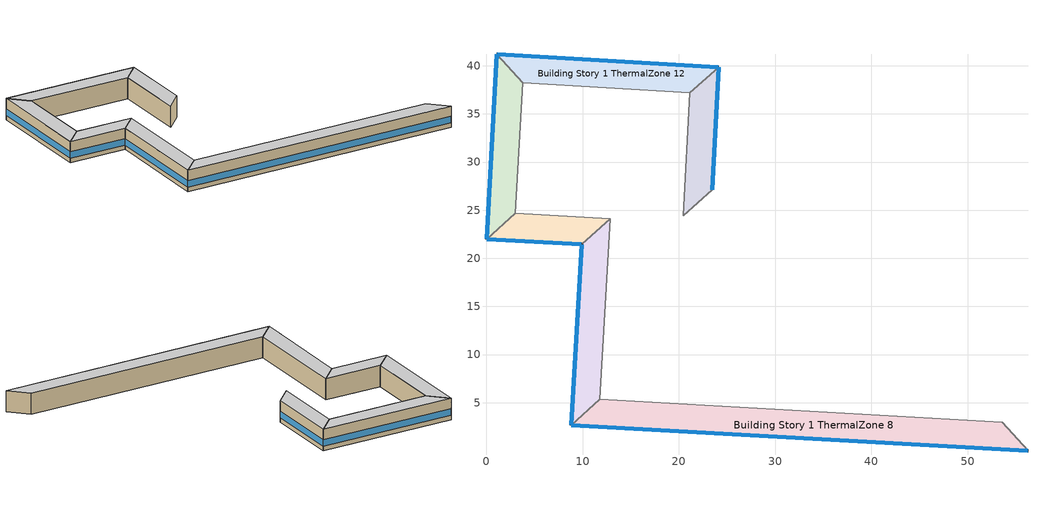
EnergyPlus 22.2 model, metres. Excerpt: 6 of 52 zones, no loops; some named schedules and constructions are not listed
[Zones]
Building Story 1 ThermalZone 1
 floor ground (Typical Insulated Carpeted 8in Slab Floor): 24.12,39.87 23.45,27.1 20.47,24.43 21.14,37.2 z0
 wall outside (Typical Insulated Steel Framed Exterior Wall R-20.41): 23.45,27.1 24.12,39.87 z0:3.6
 wall adiabatic (Typical Interior Wall): 24.12,39.87 21.14,37.2 20.47,24.43 23.45,27.1 z0:3.6
 window (U 0.48 SHGC 0.40 Dbl Ref-D Clr 6mm/13mm): 23.45,27.12 24.11,39.85 z0.76:1.85
 ceiling adiabatic (Typical Interior Floor): 21.14,37.2 20.47,24.43 23.45,27.1 24.12,39.87 z3.6
Building Story 1 ThermalZone 10
 floor ground (Typical Insulated Carpeted 8in Slab Floor): 9.88,21.43 0,21.99 2.98,24.65 12.87,24.1 z0
 wall outside (Typical Insulated Steel Framed Exterior Wall R-20.41): 0,21.99 9.88,21.43 z0:3.6
 wall adiabatic (Typical Interior Wall): 9.88,21.43 12.87,24.1 2.98,24.65 0,21.99 z0:3.6
 window (U 0.48 SHGC 0.40 Dbl Ref-D Clr 6mm/13mm): 0.03,21.99 9.86,21.44 z0.76:1.85
 ceiling adiabatic (Typical Interior Floor): 12.87,24.1 2.98,24.65 0,21.99 9.88,21.43 z3.6
Building Story 1 ThermalZone 11
 floor ground (Typical Insulated Carpeted 8in Slab Floor): 0,21.99 1.09,41.2 3.75,38.22 2.98,24.65 z0
 wall outside (Typical Insulated Steel Framed Exterior Wall R-20.41): 1.09,41.2 0,21.99 z0:3.6
 wall adiabatic (Typical Interior Wall): 0,21.99 2.98,24.65 3.75,38.22 1.09,41.2 z0:3.6
 window (U 0.48 SHGC 0.40 Dbl Ref-D Clr 6mm/13mm): 1.09,41.18 0,22.02 z0.76:1.84
 ceiling adiabatic (Typical Interior Floor): 2.98,24.65 3.75,38.22 1.09,41.2 0,21.99 z3.6
Building Story 1 ThermalZone 12
 floor ground (Typical Insulated Carpeted 8in Slab Floor): 1.09,41.2 24.12,39.87 21.14,37.2 3.75,38.22 z0
 wall outside (Typical Insulated Steel Framed Exterior Wall R-20.41): 24.12,39.87 1.09,41.2 z0:3.6
 wall adiabatic (Typical Interior Wall): 1.09,41.2 3.75,38.22 21.14,37.2 24.12,39.87 z0:3.6
 window (U 0.48 SHGC 0.40 Dbl Ref-D Clr 6mm/13mm): 24.09,39.87 1.11,41.2 z0.76:1.84
 ceiling adiabatic (Typical Interior Floor): 3.75,38.22 21.14,37.2 24.12,39.87 1.09,41.2 z3.6
Building Story 1 ThermalZone 8
 floor ground (Typical Insulated Carpeted 8in Slab Floor): 56.27,0 8.79,2.67 11.78,5.33 53.6,2.98 z0
 wall outside (Typical Insulated Steel Framed Exterior Wall R-20.41): 8.79,2.67 56.27,0 z0:3.6
 wall adiabatic (Typical Interior Wall): 56.27,0 53.6,2.98 11.78,5.33 8.79,2.67 z0:3.6
 window (U 0.48 SHGC 0.40 Dbl Ref-D Clr 6mm/13mm): 8.82,2.66 56.24,0 z0.76:1.84
 ceiling adiabatic (Typical Interior Floor): 53.6,2.98 11.78,5.33 8.79,2.67 56.27,0 z3.6
Building Story 1 ThermalZone 9
 floor ground (Typical Insulated Carpeted 8in Slab Floor): 8.79,2.67 9.88,21.43 12.87,24.1 11.78,5.33 z0
 wall outside (Typical Insulated Steel Framed Exterior Wall R-20.41): 9.88,21.43 8.79,2.67 z0:3.6
 wall adiabatic (Typical Interior Wall): 8.79,2.67 11.78,5.33 12.87,24.1 9.88,21.43 z0:3.6
 window (U 0.48 SHGC 0.40 Dbl Ref-D Clr 6mm/13mm): 9.88,21.41 8.79,2.69 z0.76:1.84
 ceiling adiabatic (Typical Interior Floor): 11.78,5.33 12.87,24.1 9.88,21.43 8.79,2.67 z3.6
[SpaceList]
Story Ground Blended Space Type: Building Story 1 Space 8, Building Story 1 Space 11, Building Story 1 Space 1, Building Story 1 Space, Building Story 1 Space 4, Building Story 1 Space 2, Building Story 1 Space 3, Building Story 1 Space 5, Building Story 1 Space 6, Building Story 1 Space 7, Building Story 1 Space 9, Building Story 1 Space 10, Building Story 1 Space 12
[InternalMass]
Name | Construction | Zone or ZoneList | Space or SpaceList | Surface Area {m2}
Building Story 1 Space 8 SecondarySchool Restroom B  - Story Ground Mass | InteriorFurnishings 1 | Building Story 1 ThermalZone 8 | Building Story 1 Space 8 | 9.5459
Building Story 1 Space 11 SecondarySchool Restroom B  - Story Ground Mass | InteriorFurnishings 1 | Building Story 1 ThermalZone 11 | Building Story 1 Space 11 | 3.506
Building Story 1 Space 1 SecondarySchool Restroom B  - Story Ground Mass | InteriorFurnishings 1 | Building Story 1 ThermalZone 1 | Building Story 1 Space 1 | 2.73919
Building Story 1 Space SecondarySchool Restroom B  - Story Ground Mass | InteriorFurnishings 1 | Building Story 1 ThermalZone | Building Story 1 Space | 89.761
Building Story 1 Space 4 SecondarySchool Restroom B  - Story Ground Mass | InteriorFurnishings 1 | Building Story 1 ThermalZone 4 | Building Story 1 Space 4 | 1.20727
Building Story 1 Space 2 SecondarySchool Restroom B  - Story Ground Mass | InteriorFurnishings 1 | Building Story 1 ThermalZone 2 | Building Story 1 Space 2 | 7.94622
Building Story 1 Space 3 SecondarySchool Restroom B  - Story Ground Mass | InteriorFurnishings 1 | Building Story 1 ThermalZone 3 | Building Story 1 Space 3 | 1.81267
Building Story 1 Space 5 SecondarySchool Restroom B  - Story Ground Mass | InteriorFurnishings 1 | Building Story 1 ThermalZone 5 | Building Story 1 Space 5 | 5.26684
Building Story 1 Space 6 SecondarySchool Restroom B  - Story Ground Mass | InteriorFurnishings 1 | Building Story 1 ThermalZone 6 | Building Story 1 Space 6 | 1.82996
Building Story 1 Space 7 SecondarySchool Restroom B  - Story Ground Mass | InteriorFurnishings 1 | Building Story 1 ThermalZone 7 | Building Story 1 Space 7 | 1.32948
Building Story 1 Space 9 SecondarySchool Restroom B  - Story Ground Mass | InteriorFurnishings 1 | Building Story 1 ThermalZone 9 | Building Story 1 Space 9 | 4.01365
Building Story 1 Space 10 SecondarySchool Restroom B  - Story Ground Mass | InteriorFurnishings 1 | Building Story 1 ThermalZone 10 | Building Story 1 Space 10 | 2.11381
Building Story 1 Space 12 SecondarySchool Restroom B  - Story Ground Mass | InteriorFurnishings 1 | Building Story 1 ThermalZone 12 | Building Story 1 Space 12 | 4.32932
Building Story 1 Space 8 SecondarySchool Restroom C  - Story Ground Mass | InteriorFurnishings 1 | Building Story 1 ThermalZone 8 | Building Story 1 Space 8 | 1.71674
Building Story 1 Space 11 SecondarySchool Restroom C  - Story Ground Mass | InteriorFurnishings 1 | Building Story 1 ThermalZone 11 | Building Story 1 Space 11 | 0.630519
Building Story 1 Space 1 SecondarySchool Restroom C  - Story Ground Mass | InteriorFurnishings 1 | Building Story 1 ThermalZone 1 | Building Story 1 Space 1 | 0.492617
Building Story 1 Space SecondarySchool Restroom C  - Story Ground Mass | InteriorFurnishings 1 | Building Story 1 ThermalZone | Building Story 1 Space | 16.1426
Building Story 1 Space 4 SecondarySchool Restroom C  - Story Ground Mass | InteriorFurnishings 1 | Building Story 1 ThermalZone 4 | Building Story 1 Space 4 | 0.217115
Building Story 1 Space 2 SecondarySchool Restroom C  - Story Ground Mass | InteriorFurnishings 1 | Building Story 1 ThermalZone 2 | Building Story 1 Space 2 | 1.42905
Building Story 1 Space 3 SecondarySchool Restroom C  - Story Ground Mass | InteriorFurnishings 1 | Building Story 1 ThermalZone 3 | Building Story 1 Space 3 | 0.325991
Building Story 1 Space 5 SecondarySchool Restroom C  - Story Ground Mass | InteriorFurnishings 1 | Building Story 1 ThermalZone 5 | Building Story 1 Space 5 | 0.947188
Building Story 1 Space 6 SecondarySchool Restroom C  - Story Ground Mass | InteriorFurnishings 1 | Building Story 1 ThermalZone 6 | Building Story 1 Space 6 | 0.3291
Building Story 1 Space 7 SecondarySchool Restroom C  - Story Ground Mass | InteriorFurnishings 1 | Building Story 1 ThermalZone 7 | Building Story 1 Space 7 | 0.239094
Building Story 1 Space 9 SecondarySchool Restroom C  - Story Ground Mass | InteriorFurnishings 1 | Building Story 1 ThermalZone 9 | Building Story 1 Space 9 | 0.721815
Building Story 1 Space 10 SecondarySchool Restroom C  - Story Ground Mass | InteriorFurnishings 1 | Building Story 1 ThermalZone 10 | Building Story 1 Space 10 | 0.380148
Building Story 1 Space 12 SecondarySchool Restroom C  - Story Ground Mass | InteriorFurnishings 1 | Building Story 1 ThermalZone 12 | Building Story 1 Space 12 | 0.778585
Building Story 1 Space Mass | InteriorFurnishings 2 | Building Story 1 ThermalZone | Building Story 1 Space | 2376.29
Building Story 1 Space 1 Mass | InteriorFurnishings 2 | Building Story 1 ThermalZone 1 | Building Story 1 Space 1 | 72.5161
Building Story 1 Space 10 Mass | InteriorFurnishings 2 | Building Story 1 ThermalZone 10 | Building Story 1 Space 10 | 55.96
Building Story 1 Space 11 Mass | InteriorFurnishings 2 | Building Story 1 ThermalZone 11 | Building Story 1 Space 11 | 92.8161
Building Story 1 Space 12 Mass | InteriorFurnishings 2 | Building Story 1 ThermalZone 12 | Building Story 1 Space 12 | 114.612
Building Story 1 Space 2 Mass | InteriorFurnishings 2 | Building Story 1 ThermalZone 2 | Building Story 1 Space 2 | 210.365
Building Story 1 Space 3 Mass | InteriorFurnishings 2 | Building Story 1 ThermalZone 3 | Building Story 1 Space 3 | 47.9878
Building Story 1 Space 4 Mass | InteriorFurnishings 2 | Building Story 1 ThermalZone 4 | Building Story 1 Space 4 | 31.9606
Building Story 1 Space 5 Mass | InteriorFurnishings 2 | Building Story 1 ThermalZone 5 | Building Story 1 Space 5 | 139.432
Building Story 1 Space 6 Mass | InteriorFurnishings 2 | Building Story 1 ThermalZone 6 | Building Story 1 Space 6 | 48.4454
Building Story 1 Space 7 Mass | InteriorFurnishings 2 | Building Story 1 ThermalZone 7 | Building Story 1 Space 7 | 35.196
Building Story 1 Space 8 Mass | InteriorFurnishings 2 | Building Story 1 ThermalZone 8 | Building Story 1 Space 8 | 252.714
Building Story 1 Space 9 Mass | InteriorFurnishings 2 | Building Story 1 ThermalZone 9 | Building Story 1 Space 9 | 106.255
[Lights] Zone or ZoneList or Space or SpaceList=Story Ground Blended Space Type; Design Level Calculation Method=Watts/Area; Return Air Fraction=0; Fraction Visible=0.2; Fraction Replaceable=1
Name | Schedule | Watts per Zone Floor Area {W/m2} | Fraction Radiant
Office OfficeLarge Data Center Lights 1 | OfficeLarge BLDG_LIGHT_SCH_2013 | 0.132749 | 0.7
Office OfficeLarge Main Data Center Lights 1 | OfficeLarge BLDG_LIGHT_SCH_2013 | 0.238666 | 0.7
SecondarySchool Auditorium Lights 1 | SchoolSecondary BLDG_LIGHT_SCH_2013 | 0.820262 | 0.37
SecondarySchool Cafeteria Lights 1 | SchoolSecondary BLDG_LIGHT_SCH_2013 | 0.535655 | 0.37
SecondarySchool ComputerRoom Lights 1 | SchoolSecondary BLDG_LIGHT_CLASSROOM_SCH_2013 | 1.56003 | 0.37
SecondarySchool Gym Lights 1 | SchoolSecondary BLDG_LIGHT_GYM_SCH_2013 | 1.52954 | 0.37
SecondarySchool Kitchen Lights 1 | SchoolSecondary BLDG_LIGHT_SCH_2013 | 0.343842 | 0.37
SecondarySchool Library Lights 1 | SchoolSecondary BLDG_LIGHT_LIBRARY_SCH_2013 | 1.31882 | 0.37
SecondarySchool Lobby Lights 1 | SchoolSecondary BLDG_LIGHT_LOBBYFLR1_SCH_2013 | 0.497551 | 0.37
SecondarySchool Mechanical Lights 1 | SchoolSecondary BLDG_LIGHT_MECHANICAL_SCH_2013 | 0.378666 | 0.37
SecondarySchool Office Lights 1 | SchoolSecondary BLDG_LIGHT_OFFICE_SCH_2013 | 1.55706 | 0.37
SecondarySchool Restroom Lights 1 | SchoolSecondary BLDG_LIGHT_BATH_SCH_2013 | 0.541778 | 0.37
[People] Zone or ZoneList or Space or SpaceList=Story Ground Blended Space Type; Number of People Calculation Method=People/Area; Fraction Radiant=0.3; Activity Level Schedule=SchoolSecondary ACTIVITY_SCH; Enable ASHRAE 55 Comfort Warnings=Yes; Mean Radiant Temperature Calculation Type=ZoneAveraged; Work Efficiency Schedule=Work Efficiency Schedule; Clothing Insulation Schedule=Clothing Schedule; Air Velocity Schedule=Air Velocity Schedule; Thermal Comfort Model 1 Type=Fanger
Name | Number of People Schedule | People per Floor Area {person/m2}
SecondarySchool Auditorium People 1 | SchoolSecondary BLDG_OCC_SCH_Auditorium | 0.1953
SecondarySchool Cafeteria People 1 | SchoolSecondary BLDG_OCC_SCH_Cafeteria | 0.0824085
SecondarySchool ComputerRoom People 1 | SchoolSecondary BLDG_OCC_SCH_Extend | 0.044033
SecondarySchool Gym People 1 | SchoolSecondary BLDG_OCC_SCH_Gym | 0.063731
SecondarySchool Kitchen People 1 | SchoolSecondary BLDG_OCC_SCH | 0.00432787
SecondarySchool Library People 1 | SchoolSecondary BLDG_OCC_SCH | 0.0110825
SecondarySchool Office People 1 | SchoolSecondary BLDG_OCC_SCH_Offices | 0.00701376
[ElectricEquipment] Zone or ZoneList or Space or SpaceList=Story Ground Blended Space Type; Design Level Calculation Method=Watts/Area
Name | Schedule | Watts per Zone Floor Area {W/m2} | Fraction Radiant | Fraction Latent | Fraction Lost
3 Elevator Fans | Elevator Schedule 3 | 0.0518184 | 0.5
3 Elevator Lift Motors | Elevator Schedule 1 | 26.8737 | 0 | 0 | 1
3 Elevator Lights | Elevator Schedule 2 | 0.0541467 | 0.5
Office OfficeLarge Data Center Elec Equip 1 | DataCenter_EQUIP_SCH | 3.23778 | 0.5 | 0 | 0
Office OfficeLarge Main Data Center Elec Equip 1 | DataCenter_EQUIP_SCH | 13.0975 | 0.5 | 0 | 0
SecondarySchool Auditorium Elec Equip 1 | SchoolSecondary BLDG_EQUIP_SCH_2013 | 0.598921 | 0.5 | 0 | 0
SecondarySchool Cafeteria Elec Equip 1 | SchoolSecondary KITCHEN_ELEC_EQUIP_SCH | 5.89221 | 0.5 | 0 | 0
SecondarySchool ComputerRoom Elec Equip 1 | SchoolSecondary BLDG_EQUIP_SCH_2013 | 2.33752 | 0.5 | 0 | 0
SecondarySchool Gym Elec Equip 1 | SchoolSecondary BLDG_EQUIP_SCH_2013 | 0.977208 | 0.5 | 0 | 0
SecondarySchool Kitchen Elec Equip 1 | SchoolSecondary KITCHEN_ELEC_EQUIP_SCH | 5.86805 | 0.3 | 0.25 | 0.2
SecondarySchool Library Elec Equip 1 | SchoolSecondary BLDG_EQUIP_SCH_2013 | 1.03067 | 0.5 | 0 | 0
SecondarySchool Lobby Elec Equip 1; SecondarySchool Restroom Elec Equip 1 | SchoolSecondary BLDG_EQUIP_SCH_2013 | 0.204549 | 0.5 | 0 | 0
SecondarySchool Mechanical Elec Equip 1 | SchoolSecondary BLDG_EQUIP_SCH_2013 | 0.333587 | 0.5 | 0 | 0
SecondarySchool Office Elec Equip 1 | SchoolSecondary BLDG_EQUIP_SCH_2013 | 1.40275 | 0.5 | 0 | 0
[GasEquipment]
SecondarySchool Kitchen Gas Equip 1: Zone or ZoneList or Space or SpaceList=Story Ground Blended Space Type; Schedule=SchoolSecondary KITCHEN_GAS_EQUIP_SCH; Design Level Calculation Method=Watts/Area; Power per Zone Floor Area {W/m2}=44.3139; Fraction Latent=0.1; Fraction Radiant=0.2; Fraction Lost=0.7
[ZoneInfiltration:DesignFlowRate] Zone or ZoneList or Space or SpaceList=Story Ground Blended Space Type; Schedule=Always On Discrete; Design Flow Rate Calculation Method=Flow/ExteriorArea; Constant Term Coefficient=0; Temperature Term Coefficient=0; Velocity Term Coefficient=0.224; Velocity Squared Term Coefficient=0
Name | Flow Rate per Exterior Surface Area {m3/s-m2}
SecondarySchool Auditorium A  - Story Ground Infiltration; SecondarySchool Auditorium C  - Story Ground Infiltration | 2.06687e-05
SecondarySchool Cafeteria A  - Story Ground Infiltration; SecondarySchool Cafeteria C  - Story Ground Infiltration | 1.3082e-05
SecondarySchool ComputerRoom A  - Story Ground Infiltration; SecondarySchool ComputerRoom C  - Story Ground Infiltration | 1.99715e-05
SecondarySchool Gym A  - Story Ground Infiltration; SecondarySchool Gym C  - Story Ground Infiltration | 1.86562e-05
SecondarySchool Gym A end_a - Story Ground Infiltration; SecondarySchool Gym C end_a - Story Ground Infiltration | 3.01342e-05
SecondarySchool Gym B end_a - Story Ground Infiltration; SecondarySchool Office B  - Story Ground Infiltration | 8.37805e-05
SecondarySchool Kitchen A  - Story Ground Infiltration; SecondarySchool Kitchen C  - Story Ground Infiltration | 4.51102e-06
SecondarySchool Library A  - Story Ground Infiltration; SecondarySchool Library C  - Story Ground Infiltration | 1.7593e-05
SecondarySchool Lobby A  - Story Ground Infiltration; SecondarySchool Lobby C  - Story Ground Infiltration; SecondarySchool Restroom A  - Story Ground Infiltration; SecondarySchool Restroom C  - Story Ground Infiltration | 8.77599e-06
SecondarySchool Mechanical A  - Story Ground Infiltration; SecondarySchool Mechanical C  - Story Ground Infiltration | 1.43122e-05
SecondarySchool Office A  - Story Ground Infiltration; SecondarySchool Office C  - Story Ground Infiltration | 3.73351e-05
[Daylighting:Controls] Lighting Control Type=Stepped; Minimum Input Power Fraction for Continuous or ContinuousOff Dimming Control=0.3; Minimum Light Output Fraction for Continuous or ContinuousOff Dimming Control=0.2; Number of Stepped Control Steps=3; Probability Lighting will be Reset When Needed in Manual Stepped Control=1; Glare Calculation Azimuth Angle of View Direction Clockwise from Zone y-Axis {deg}=-0; Maximum Allowable Discomfort Glare Index=22; Illuminance Setpoint at Reference Point 1 {lux}=538
Name | Zone or Space | Glare Calculation Daylighting Reference Point | Daylighting Reference Point Name 1 | Fraction of Lights Controlled by Reference Point 1 | Daylighting Reference Point Name 2 | Fraction of Lights Controlled by Reference Point 2 | Illuminance Setpoint at Reference Point 2 {lux}
Building Story 1 ThermalZone 1 DaylightingControls | Building Story 1 ThermalZone 1 | Building Story 1 Space 1 Daylt Sensor 1 | Building Story 1 Space 1 Daylt Sensor 1 | 0.639 | Building Story 1 Space 1 Daylt Sensor 2 | 0.31 | 538
Building Story 1 ThermalZone 10 DaylightingControls | Building Story 1 ThermalZone 10 | Building Story 1 Space 10 Daylt Sensor 1 | Building Story 1 Space 10 Daylt Sensor 1 | 0.637
Building Story 1 ThermalZone 11 DaylightingControls | Building Story 1 ThermalZone 11 | Building Story 1 Space 11 Daylt Sensor 1 | Building Story 1 Space 11 Daylt Sensor 1 | 0.692 | Building Story 1 Space 11 Daylt Sensor 2 | 0.307 | 538
Building Story 1 ThermalZone 12 DaylightingControls | Building Story 1 ThermalZone 12 | Building Story 1 Space 12 Daylt Sensor 1 | Building Story 1 Space 12 Daylt Sensor 1 | 0.683 | Building Story 1 Space 12 Daylt Sensor 2 | 0.316 | 538
Building Story 1 ThermalZone 2 DaylightingControls | Building Story 1 ThermalZone 2 | Building Story 1 Space 2 Daylt Sensor 1 | Building Story 1 Space 2 Daylt Sensor 1 | 0.625 | Building Story 1 Space 2 Daylt Sensor 2 | 0.34 | 538
Building Story 1 ThermalZone 5 DaylightingControls | Building Story 1 ThermalZone 5 | Building Story 1 Space 5 Daylt Sensor 1 | Building Story 1 Space 5 Daylt Sensor 1 | 0.678 | Building Story 1 Space 5 Daylt Sensor 2 | 0.321 | 538
Building Story 1 ThermalZone 8 DaylightingControls | Building Story 1 ThermalZone 8 | Building Story 1 Space 8 Daylt Sensor 1 | Building Story 1 Space 8 Daylt Sensor 1 | 0.667 | Building Story 1 Space 8 Daylt Sensor 2 | 0.332 | 538
Building Story 1 ThermalZone 9 DaylightingControls | Building Story 1 ThermalZone 9 | Building Story 1 Space 9 Daylt Sensor 1 | Building Story 1 Space 9 Daylt Sensor 1 | 0.644 | Building Story 1 Space 9 Daylt Sensor 2 | 0.32 | 538
[Schedule:Day:Interval]
SchoolSecondary BLDG_LIGHT_SCH_2013 Wknd Day; SchoolSecondary BLDG_LIGHT_SCH_2013 Wknd Day 1; SchoolSecondary BLDG_LIGHT_SCH_2013 Default; SchoolSecondary BLDG_LIGHT_CLASSROOM_SCH_2013 Wknd Day; SchoolSecondary BLDG_LIGHT_CLASSROOM_SCH_2013 Wknd Day 1; SchoolSecondary BLDG_LIGHT_CLASSROOM_SCH_2013 Default; SchoolSecondary BLDG_LIGHT_GYM_SCH_2013 Wknd Day; SchoolSecondary BLDG_LIGHT_GYM_SCH_2013 Wknd Day 1; SchoolSecondary BLDG_LIGHT_GYM_SCH_2013 Default; SchoolSecondary BLDG_LIGHT_LIBRARY_SCH_2013 Wknd Day; SchoolSecondary BLDG_LIGHT_LIBRARY_SCH_2013 Wknd Day 1; SchoolSecondary BLDG_LIGHT_LIBRARY_SCH_2013 Default; SchoolSecondary BLDG_LIGHT_LOBBYFLR1_SCH_2013 Wknd Day; SchoolSecondary BLDG_LIGHT_LOBBYFLR1_SCH_2013 Wknd Day 1; SchoolSecondary BLDG_LIGHT_LOBBYFLR1_SCH_2013 Default; SchoolSecondary BLDG_LIGHT_MECHANICAL_SCH_2013 Wknd Day; SchoolSecondary BLDG_LIGHT_MECHANICAL_SCH_2013 Wknd Day 1; SchoolSecondary BLDG_LIGHT_MECHANICAL_SCH_2013 Default; SchoolSecondary BLDG_LIGHT_OFFICE_SCH_2013 Wknd Day; SchoolSecondary BLDG_LIGHT_OFFICE_SCH_2013 Wknd Day 1; SchoolSecondary BLDG_LIGHT_OFFICE_SCH_2013 Default; SchoolSecondary BLDG_LIGHT_BATH_SCH_2013 Wknd Day; SchoolSecondary BLDG_LIGHT_BATH_SCH_2013 Wknd Day 1; SchoolSecondary BLDG_LIGHT_BATH_SCH_2013 Default; SchoolSecondary BLDG_LIGHT_CORRIDOR_SCH_2013 Wknd Day; SchoolSecondary BLDG_LIGHT_CORRIDOR_SCH_2013 Wknd Day 1; SchoolSecondary BLDG_LIGHT_CORRIDOR_SCH_2013 Default: No, 24:00, 0.1773
SchoolSecondary BLDG_LIGHT_SCH_2013 Wkdy Day; SchoolSecondary BLDG_LIGHT_SCH_2013 Wkdy Day 2; SchoolSecondary BLDG_LIGHT_MECHANICAL_SCH_2013 Wkdy Day; SchoolSecondary BLDG_LIGHT_MECHANICAL_SCH_2013 Wkdy Day 2: No, 07:00, 0.1773, 21:00, 0.9, 24:00, 0.1773
SchoolSecondary BLDG_LIGHT_SCH_2013 Wkdy Day 1; SchoolSecondary BLDG_LIGHT_MECHANICAL_SCH_2013 Wkdy Day 1: No, 08:00, 0.1773, 20:00, 0.5, 24:00, 0.1773
SchoolSecondary BLDG_LIGHT_SCH_2013 Summer Design Day; SchoolSecondary BLDG_LIGHT_CLASSROOM_SCH_2013 Summer Design Day; SchoolSecondary BLDG_LIGHT_GYM_SCH_2013 Summer Design Day; SchoolSecondary BLDG_LIGHT_LIBRARY_SCH_2013 Summer Design Day; SchoolSecondary BLDG_LIGHT_LOBBYFLR1_SCH_2013 Summer Design Day; SchoolSecondary BLDG_LIGHT_MECHANICAL_SCH_2013 Summer Design Day; SchoolSecondary BLDG_LIGHT_OFFICE_SCH_2013 Summer Design Day; SchoolSecondary BLDG_LIGHT_BATH_SCH_2013 Summer Design Day; 72 space(s) Occ Sch Summer Design Day 3; 72 space(s) Occ Sch Winter Design Day 3; 72 space(s) Occ Sch Summer Design Day 1; 72 space(s) Occ Sch Winter Design Day 1; 72 space(s) Occ Sch Summer Design Day 2; 72 space(s) Occ Sch Winter Design Day 2; DataCenter_EQUIP_SCH Wknd|Wkdy|Hol Day 3; DataCenter_EQUIP_SCH Wknd|Wkdy|Hol Day 7; DataCenter_EQUIP_SCH Wknd|Wkdy|Hol Day 11; DataCenter_EQUIP_SCH Summer Design Day; SchoolSecondary BLDG_LIGHT_CORRIDOR_SCH_2013 Summer Design Day: No, 24:00, 1
SchoolSecondary BLDG_LIGHT_SCH_2013 Winter Design Day; SchoolSecondary BLDG_LIGHT_CLASSROOM_SCH_2013 Winter Design Day; SchoolSecondary BLDG_LIGHT_GYM_SCH_2013 Winter Design Day; SchoolSecondary BLDG_LIGHT_LIBRARY_SCH_2013 Winter Design Day; SchoolSecondary BLDG_LIGHT_LOBBYFLR1_SCH_2013 Winter Design Day; SchoolSecondary BLDG_LIGHT_MECHANICAL_SCH_2013 Winter Design Day; SchoolSecondary BLDG_LIGHT_OFFICE_SCH_2013 Winter Design Day; SchoolSecondary BLDG_LIGHT_BATH_SCH_2013 Winter Design Day; SchoolSecondary BLDG_OCC_SCH_Auditorium Wknd Day; SchoolSecondary BLDG_OCC_SCH_Auditorium Wknd Day 1; SchoolSecondary BLDG_OCC_SCH_Auditorium Default; SchoolSecondary BLDG_OCC_SCH_Auditorium Winter Design Day; SchoolSecondary BLDG_OCC_SCH_Cafeteria Wknd Day; SchoolSecondary BLDG_OCC_SCH_Cafeteria Wknd Day 1; SchoolSecondary BLDG_OCC_SCH_Cafeteria Default; SchoolSecondary BLDG_OCC_SCH_Cafeteria Winter Design Day; SchoolSecondary BLDG_OCC_SCH_Extend Wknd Day; SchoolSecondary BLDG_OCC_SCH_Extend Wknd Day 1; SchoolSecondary BLDG_OCC_SCH_Extend Default; SchoolSecondary BLDG_OCC_SCH_Extend Winter Design Day; SchoolSecondary BLDG_OCC_SCH_Gym Wknd Day; SchoolSecondary BLDG_OCC_SCH_Gym Wknd Day 1; SchoolSecondary BLDG_OCC_SCH_Gym Default; SchoolSecondary BLDG_OCC_SCH_Gym Winter Design Day; SchoolSecondary BLDG_OCC_SCH Wknd Day; SchoolSecondary BLDG_OCC_SCH Wknd Day 1; SchoolSecondary BLDG_OCC_SCH Default; SchoolSecondary BLDG_OCC_SCH Winter Design Day; SchoolSecondary BLDG_OCC_SCH_Offices Wknd Day; SchoolSecondary BLDG_OCC_SCH_Offices Wknd Day 1; SchoolSecondary BLDG_OCC_SCH_Offices Default; SchoolSecondary BLDG_OCC_SCH_Offices Winter Design Day; Schedule Day 3; SchoolSecondary BLDG_LIGHT_CORRIDOR_SCH_2013 Winter Design Day: No, 24:00, 0
SchoolSecondary BLDG_LIGHT_CLASSROOM_SCH_2013 Wkdy Day; SchoolSecondary BLDG_LIGHT_CLASSROOM_SCH_2013 Wkdy Day 2: No, 07:00, 0.1773, 08:00, 0.9, 21:00, 0.598291, 24:00, 0.1773
SchoolSecondary BLDG_LIGHT_CLASSROOM_SCH_2013 Wkdy Day 1: No, 08:00, 0.1773, 20:00, 0.332384, 21:00, 0.117863, 24:00, 0.1773
SchoolSecondary BLDG_LIGHT_GYM_SCH_2013 Wkdy Day; SchoolSecondary BLDG_LIGHT_GYM_SCH_2013 Wkdy Day 2: No, 07:00, 0.1773, 08:00, 0.9, 21:00, 0.88182, 24:00, 0.1773
SchoolSecondary BLDG_LIGHT_GYM_SCH_2013 Wkdy Day 1: No, 08:00, 0.1773, 20:00, 0.4899, 21:00, 0.173719, 24:00, 0.1773
SchoolSecondary BLDG_LIGHT_LIBRARY_SCH_2013 Wkdy Day; SchoolSecondary BLDG_LIGHT_LIBRARY_SCH_2013 Wkdy Day 2: No, 07:00, 0.1773, 08:00, 0.9, 21:00, 0.8325, 24:00, 0.1773
SchoolSecondary BLDG_LIGHT_LIBRARY_SCH_2013 Wkdy Day 1: No, 08:00, 0.1773, 20:00, 0.4625, 21:00, 0.164002, 24:00, 0.1773
SchoolSecondary BLDG_LIGHT_LOBBYFLR1_SCH_2013 Wkdy Day; SchoolSecondary BLDG_LIGHT_LOBBYFLR1_SCH_2013 Wkdy Day 2: No, 07:00, 0.1773, 08:00, 0.9, 21:00, 0.855, 24:00, 0.1773
SchoolSecondary BLDG_LIGHT_LOBBYFLR1_SCH_2013 Wkdy Day 1: No, 08:00, 0.1773, 20:00, 0.475, 21:00, 0.168435, 24:00, 0.1773
SchoolSecondary BLDG_LIGHT_OFFICE_SCH_2013 Wkdy Day; SchoolSecondary BLDG_LIGHT_OFFICE_SCH_2013 Wkdy Day 2: No, 07:00, 0.1773, 08:00, 0.9, 21:00, 0.747958, 24:00, 0.1773
SchoolSecondary BLDG_LIGHT_OFFICE_SCH_2013 Wkdy Day 1: No, 08:00, 0.1773, 20:00, 0.415533, 21:00, 0.147348, 24:00, 0.1773
SchoolSecondary BLDG_LIGHT_BATH_SCH_2013 Wkdy Day; SchoolSecondary BLDG_LIGHT_BATH_SCH_2013 Wkdy Day 2: No, 07:00, 0.1773, 08:00, 0.9, 21:00, 0.594, 24:00, 0.1773
SchoolSecondary BLDG_LIGHT_BATH_SCH_2013 Wkdy Day 1: No, 08:00, 0.1773, 20:00, 0.33, 21:00, 0.117018, 24:00, 0.1773
SchoolSecondary BLDG_OCC_SCH_Auditorium Wkdy|SmrDsn Day; SchoolSecondary BLDG_OCC_SCH_Auditorium Wkdy|SmrDsn Day 2; SchoolSecondary BLDG_OCC_SCH_Auditorium Summer Design Day: No, 08:00, 0, 15:00, 0.25, 20:00, 0.95, 24:00, 0
SchoolSecondary BLDG_OCC_SCH_Auditorium Wkdy|SmrDsn Day 1: No, 08:00, 0, 17:00, 0.15, 19:00, 0.35, 24:00, 0
SchoolSecondary ACTIVITY_SCH Default; SchoolSecondary ACTIVITY_SCH Summer Design Day; SchoolSecondary ACTIVITY_SCH Winter Design Day: No, 24:00, 120
SchoolSecondary BLDG_OCC_SCH_Cafeteria Wkdy|SmrDsn Day; SchoolSecondary BLDG_OCC_SCH_Cafeteria Wkdy|SmrDsn Day 2; SchoolSecondary BLDG_OCC_SCH_Cafeteria Summer Design Day: No, 09:00, 0, 15:00, 0.95, 20:00, 0.35, 24:00, 0
SchoolSecondary BLDG_OCC_SCH_Cafeteria Wkdy|SmrDsn Day 1: No, 09:00, 0, 17:00, 0.15, 19:00, 0.35, 24:00, 0
SchoolSecondary BLDG_OCC_SCH_Extend Wkdy|SmrDsn Day; SchoolSecondary BLDG_OCC_SCH_Extend Wkdy|SmrDsn Day 2; SchoolSecondary BLDG_OCC_SCH_Extend Summer Design Day: No, 08:00, 0, 21:00, 0.95, 24:00, 0
SchoolSecondary BLDG_OCC_SCH_Extend Wkdy|SmrDsn Day 1: No, 08:00, 0, 21:00, 0.5, 24:00, 0
SchoolSecondary BLDG_OCC_SCH_Gym Wkdy|SmrDsn Day; SchoolSecondary BLDG_OCC_SCH_Gym Wkdy|SmrDsn Day 2; SchoolSecondary BLDG_OCC_SCH_Gym Summer Design Day: No, 08:00, 0, 16:00, 0.35, 21:00, 0.95, 24:00, 0
SchoolSecondary BLDG_OCC_SCH_Gym Wkdy|SmrDsn Day 1: No, 08:00, 0, 21:00, 0.35, 24:00, 0
SchoolSecondary BLDG_OCC_SCH Wkdy|SmrDsn Day; SchoolSecondary BLDG_OCC_SCH Wkdy|SmrDsn Day 2; SchoolSecondary BLDG_OCC_SCH Summer Design Day: No, 08:00, 0, 16:00, 0.95, 21:00, 0.15, 24:00, 0
SchoolSecondary BLDG_OCC_SCH Wkdy|SmrDsn Day 1: No, 08:00, 0, 21:00, 0.15, 24:00, 0
SchoolSecondary BLDG_OCC_SCH_Offices Wkdy|SmrDsn Day; SchoolSecondary BLDG_OCC_SCH_Offices Wkdy|SmrDsn Day 2; SchoolSecondary BLDG_OCC_SCH_Offices Summer Design Day: No, 08:00, 0, 17:00, 0.95, 21:00, 0.15, 24:00, 0
SchoolSecondary BLDG_OCC_SCH_Offices Wkdy|SmrDsn Day 1: No, 08:00, 0, 17:00, 0.5, 21:00, 0.15, 24:00, 0
72 space(s) Occ Sch Sunday 3; 72 space(s) Occ Sch Sunday 2: No, 05:00, 0, 06:00, 1, 17:00, 0, 18:00, 1, 24:00, 0
72 space(s) Occ Sch Default 3; 72 space(s) Occ Sch Tuesday 19; 72 space(s) Occ Sch Wednesday 19; 72 space(s) Occ Sch Thursday 19; 72 space(s) Occ Sch Friday 19; 72 space(s) Occ Sch Friday 18; 72 space(s) Occ Sch Monday 16; 72 space(s) Occ Sch Tuesday 18; 72 space(s) Occ Sch Wednesday 18; 72 space(s) Occ Sch Thursday 18; 72 space(s) Occ Sch Friday 16; 72 space(s) Occ Sch Monday 14; 72 space(s) Occ Sch Tuesday 16; 72 space(s) Occ Sch Wednesday 16; 72 space(s) Occ Sch Thursday 16; 72 space(s) Occ Sch Monday 13; 72 space(s) Occ Sch Tuesday 15; 72 space(s) Occ Sch Wednesday 15; 72 space(s) Occ Sch Thursday 15; 72 space(s) Occ Sch Friday 15; 72 space(s) Occ Sch Default 2; 72 space(s) Occ Sch Tuesday 14; 72 space(s) Occ Sch Wednesday 14; 72 space(s) Occ Sch Thursday 14; 72 space(s) Occ Sch Friday 14; 72 space(s) Occ Sch Friday 13; 72 space(s) Occ Sch Monday 12; 72 space(s) Occ Sch Tuesday 13; 72 space(s) Occ Sch Wednesday 13; 72 space(s) Occ Sch Thursday 13; 72 space(s) Occ Sch Friday 11; 72 space(s) Occ Sch Monday 10; 72 space(s) Occ Sch Tuesday 11; 72 space(s) Occ Sch Wednesday 11; 72 space(s) Occ Sch Thursday 11; 72 space(s) Occ Sch Monday 9; 72 space(s) Occ Sch Tuesday 10; 72 space(s) Occ Sch Wednesday 10; 72 space(s) Occ Sch Thursday 10; 72 space(s) Occ Sch Friday 10: No, 05:00, 0, 07:00, 1, 08:00, 1, 09:00, 1, 11:00, 0, 13:00, 1, 14:00, 0, 15:00, 1, 16:00, 1, 17:00, 1, 18:00, 1, 19:00, 0, 20:00, 1, 21:00, 1, 22:00, 1, 24:00, 0
72 space(s) Occ Sch Saturday 3; 72 space(s) Occ Sch Saturday 2: No, 05:00, 0, 06:00, 1, 07:00, 0, 08:00, 1, 11:00, 0, 12:00, 1, 16:00, 0, 17:00, 1, 18:00, 0, 19:00, 1, 24:00, 0
72 space(s) Occ Sch Monday 15; 72 space(s) Occ Sch Tuesday 17; 72 space(s) Occ Sch Wednesday 17; 72 space(s) Occ Sch Thursday 17; 72 space(s) Occ Sch Friday 17; 72 space(s) Occ Sch Monday 11; 72 space(s) Occ Sch Tuesday 12; 72 space(s) Occ Sch Wednesday 12; 72 space(s) Occ Sch Thursday 12; 72 space(s) Occ Sch Friday 12: No, 05:00, 0, 07:00, 1, 08:00, 1, 09:00, 1, 11:00, 0, 13:00, 1, 16:00, 0, 17:00, 1, 18:00, 1, 19:00, 1, 20:00, 0, 21:00, 1, 22:00, 1, 24:00, 0
72 space(s) Occ Sch Sunday 1: No, 05:00, 0, 06:00, 0.00514376, 17:00, 0, 18:00, 0.00514376, 24:00, 0
72 space(s) Occ Sch Default 1; 72 space(s) Occ Sch Tuesday 9; 72 space(s) Occ Sch Wednesday 9; 72 space(s) Occ Sch Thursday 9; 72 space(s) Occ Sch Friday 9; 72 space(s) Occ Sch Monday 5; 72 space(s) Occ Sch Tuesday 5; 72 space(s) Occ Sch Wednesday 5; 72 space(s) Occ Sch Thursday 5; 72 space(s) Occ Sch Friday 5: No, 05:00, 0, 07:00, 0.0102875, 08:00, 0.595647, 09:00, 0.0967026, 11:00, 0, 13:00, 0.0462938, 14:00, 0, 15:00, 0.108019, 16:00, 0.192376, 17:00, 0.0750988, 18:00, 0.020575, 19:00, 0, 20:00, 0.265418, 21:00, 0.257188, 22:00, 0.00514376, 24:00, 0
72 space(s) Occ Sch Saturday 1: No, 05:00, 0, 06:00, 0.0102875, 07:00, 0, 08:00, 0.020575, 11:00, 0, 12:00, 0.020575, 16:00, 0, 17:00, 0.00514376, 18:00, 0, 19:00, 0.00514376, 24:00, 0
72 space(s) Occ Sch Friday 8; 72 space(s) Occ Sch Monday 8; 72 space(s) Occ Sch Tuesday 8; 72 space(s) Occ Sch Wednesday 8; 72 space(s) Occ Sch Thursday 8; 72 space(s) Occ Sch Friday 6; 72 space(s) Occ Sch Monday 6; 72 space(s) Occ Sch Tuesday 6; 72 space(s) Occ Sch Wednesday 6; 72 space(s) Occ Sch Thursday 6: No, 05:00, 0, 07:00, 0.0102875, 08:00, 0.307597, 09:00, 0.0977314, 11:00, 0, 13:00, 0.0473226, 14:00, 0, 15:00, 0.108019, 16:00, 0.0946451, 17:00, 0.0750988, 18:00, 0.020575, 19:00, 0, 20:00, 0.265418, 21:00, 0.257188, 22:00, 0.00514376, 24:00, 0
72 space(s) Occ Sch Monday 7; 72 space(s) Occ Sch Tuesday 7; 72 space(s) Occ Sch Wednesday 7; 72 space(s) Occ Sch Thursday 7; 72 space(s) Occ Sch Friday 7: No, 05:00, 0, 07:00, 0.0102875, 08:00, 0.25513, 09:00, 0.0154313, 11:00, 0, 13:00, 0.0462938, 16:00, 0, 17:00, 0.0020575, 18:00, 0.020575, 19:00, 0.120364, 20:00, 0, 21:00, 0.137853, 22:00, 0.00514376, 24:00, 0
DataCenter_EQUIP_SCH Wknd|Wkdy|Hol Day; DataCenter_EQUIP_SCH Wknd|Wkdy|Hol Day 4; DataCenter_EQUIP_SCH Wknd|Wkdy|Hol Day 8; DataCenter_EQUIP_SCH Winter Design Day 11: No, 24:00, 0.25
DataCenter_EQUIP_SCH Wknd|Wkdy|Hol Day 1; DataCenter_EQUIP_SCH Wknd|Wkdy|Hol Day 5; DataCenter_EQUIP_SCH Wknd|Wkdy|Hol Day 9: No, 24:00, 0.5
DataCenter_EQUIP_SCH Wknd|Wkdy|Hol Day 2; DataCenter_EQUIP_SCH Wknd|Wkdy|Hol Day 6; DataCenter_EQUIP_SCH Wknd|Wkdy|Hol Day 10: No, 24:00, 0.75
SchoolSecondary BLDG_EQUIP_SCH_2013 Default|Wknd Day; SchoolSecondary BLDG_EQUIP_SCH_2013 Default|Wknd Day 2; SchoolSecondary BLDG_EQUIP_SCH_2013 Default: No, 24:00, 0.295624
SchoolSecondary BLDG_EQUIP_SCH_2013 Wkdy Day; SchoolSecondary BLDG_EQUIP_SCH_2013 Wkdy Day 2: No, 08:00, 0.295624, 17:00, 0.90367, 21:00, 0.332931, 24:00, 0.295624
SchoolSecondary BLDG_EQUIP_SCH_2013 Default|Wknd Day 1: No, 24:00, 0.21116
SchoolSecondary BLDG_EQUIP_SCH_2013 Wkdy Day 1: No, 08:00, 0.21116, 17:00, 0.475616, 21:00, 0.237808, 24:00, 0.21116
SchoolSecondary BLDG_EQUIP_SCH_2013 Summer Design Day: No, 08:00, 0.35, 17:00, 0.95, 24:00, 0.35
SchoolSecondary BLDG_EQUIP_SCH_2013 Winter Design Day 2: No, 24:00, 0.35
SchoolSecondary KITCHEN_ELEC_EQUIP_SCH Wknd Day; SchoolSecondary KITCHEN_ELEC_EQUIP_SCH Wknd Day 1; SchoolSecondary KITCHEN_ELEC_EQUIP_SCH Default; SchoolSecondary KITCHEN_ELEC_EQUIP_SCH Winter Design Day: No, 24:00, 0.1
SchoolSecondary KITCHEN_ELEC_EQUIP_SCH Wkdy Day; SchoolSecondary KITCHEN_ELEC_EQUIP_SCH Wkdy Day 1; SchoolSecondary KITCHEN_ELEC_EQUIP_SCH Wkdy Day 2; SchoolSecondary KITCHEN_ELEC_EQUIP_SCH Summer Design Day: No, 08:00, 0.1, 10:00, 0.15, 13:00, 0.25, 15:00, 0.15, 24:00, 0.1
SchoolSecondary KITCHEN_GAS_EQUIP_SCH Wknd Day; SchoolSecondary KITCHEN_GAS_EQUIP_SCH Wknd Day 1; SchoolSecondary KITCHEN_GAS_EQUIP_SCH Default; SchoolSecondary KITCHEN_GAS_EQUIP_SCH Winter Design Day: No, 24:00, 0.02
SchoolSecondary KITCHEN_GAS_EQUIP_SCH Wkdy|SmrDsn Day; SchoolSecondary KITCHEN_GAS_EQUIP_SCH Wkdy|SmrDsn Day 1; SchoolSecondary KITCHEN_GAS_EQUIP_SCH Wkdy|SmrDsn Day 2; SchoolSecondary KITCHEN_GAS_EQUIP_SCH Summer Design Day: No, 08:00, 0.02, 10:00, 0.15, 13:00, 0.2, 15:00, 0.1, 24:00, 0.02
SchoolSecondary BLDG_LIGHT_CORRIDOR_SCH_2013 Wkdy Day; SchoolSecondary BLDG_LIGHT_CORRIDOR_SCH_2013 Wkdy Day 2: No, 07:00, 0.1773, 08:00, 0.9, 21:00, 0.551772, 24:00, 0.1773
SchoolSecondary BLDG_LIGHT_CORRIDOR_SCH_2013 Wkdy Day 1: No, 08:00, 0.1773, 20:00, 0.30654, 21:00, 0.108699, 24:00, 0.1773
[Schedule:Week:Daily]
SchoolSecondary BLDG_LIGHT_SCH_2013 Week Rule - Jan1-Jun24: SchoolSecondary BLDG_LIGHT_SCH_2013 Wknd Day, SchoolSecondary BLDG_LIGHT_SCH_2013 Wkdy Day, SchoolSecondary BLDG_LIGHT_SCH_2013 Wkdy Day, SchoolSecondary BLDG_LIGHT_SCH_2013 Wkdy Day, SchoolSecondary BLDG_LIGHT_SCH_2013 Wkdy Day, SchoolSecondary BLDG_LIGHT_SCH_2013 Wkdy Day, SchoolSecondary BLDG_LIGHT_SCH_2013 Wknd Day, SchoolSecondary BLDG_LIGHT_SCH_2013 Default, SchoolSecondary BLDG_LIGHT_SCH_2013 Summer Design Day, SchoolSecondary BLDG_LIGHT_SCH_2013 Winter Design Day, SchoolSecondary BLDG_LIGHT_SCH_2013 Default, SchoolSecondary BLDG_LIGHT_SCH_2013 Default
SchoolSecondary BLDG_LIGHT_SCH_2013 Week Rule - Jun25-Jul1: SchoolSecondary BLDG_LIGHT_SCH_2013 Wknd Day, SchoolSecondary BLDG_LIGHT_SCH_2013 Wkdy Day, SchoolSecondary BLDG_LIGHT_SCH_2013 Wkdy Day, SchoolSecondary BLDG_LIGHT_SCH_2013 Wkdy Day, SchoolSecondary BLDG_LIGHT_SCH_2013 Wkdy Day, SchoolSecondary BLDG_LIGHT_SCH_2013 Wkdy Day, SchoolSecondary BLDG_LIGHT_SCH_2013 Wknd Day 1, SchoolSecondary BLDG_LIGHT_SCH_2013 Default, SchoolSecondary BLDG_LIGHT_SCH_2013 Summer Design Day, SchoolSecondary BLDG_LIGHT_SCH_2013 Winter Design Day, SchoolSecondary BLDG_LIGHT_SCH_2013 Default, SchoolSecondary BLDG_LIGHT_SCH_2013 Default
SchoolSecondary BLDG_LIGHT_SCH_2013 Week Rule - Jul2-Aug26: SchoolSecondary BLDG_LIGHT_SCH_2013 Wknd Day 1, SchoolSecondary BLDG_LIGHT_SCH_2013 Wkdy Day 1, SchoolSecondary BLDG_LIGHT_SCH_2013 Wkdy Day 1, SchoolSecondary BLDG_LIGHT_SCH_2013 Wkdy Day 1, SchoolSecondary BLDG_LIGHT_SCH_2013 Wkdy Day 1, SchoolSecondary BLDG_LIGHT_SCH_2013 Wkdy Day 1, SchoolSecondary BLDG_LIGHT_SCH_2013 Wknd Day 1, SchoolSecondary BLDG_LIGHT_SCH_2013 Default, SchoolSecondary BLDG_LIGHT_SCH_2013 Summer Design Day, SchoolSecondary BLDG_LIGHT_SCH_2013 Winter Design Day, SchoolSecondary BLDG_LIGHT_SCH_2013 Default, SchoolSecondary BLDG_LIGHT_SCH_2013 Default
SchoolSecondary BLDG_LIGHT_SCH_2013 Week Rule - Aug27-Sep2: SchoolSecondary BLDG_LIGHT_SCH_2013 Wknd Day 1, SchoolSecondary BLDG_LIGHT_SCH_2013 Wkdy Day 1, SchoolSecondary BLDG_LIGHT_SCH_2013 Wkdy Day 1, SchoolSecondary BLDG_LIGHT_SCH_2013 Wkdy Day 1, SchoolSecondary BLDG_LIGHT_SCH_2013 Wkdy Day 1, SchoolSecondary BLDG_LIGHT_SCH_2013 Wkdy Day 2, SchoolSecondary BLDG_LIGHT_SCH_2013 Default, SchoolSecondary BLDG_LIGHT_SCH_2013 Default, SchoolSecondary BLDG_LIGHT_SCH_2013 Summer Design Day, SchoolSecondary BLDG_LIGHT_SCH_2013 Winter Design Day, SchoolSecondary BLDG_LIGHT_SCH_2013 Default, SchoolSecondary BLDG_LIGHT_SCH_2013 Default
SchoolSecondary BLDG_LIGHT_SCH_2013 Week Rule - Sep3-Dec31: SchoolSecondary BLDG_LIGHT_SCH_2013 Default, SchoolSecondary BLDG_LIGHT_SCH_2013 Wkdy Day 2, SchoolSecondary BLDG_LIGHT_SCH_2013 Wkdy Day 2, SchoolSecondary BLDG_LIGHT_SCH_2013 Wkdy Day 2, SchoolSecondary BLDG_LIGHT_SCH_2013 Wkdy Day 2, SchoolSecondary BLDG_LIGHT_SCH_2013 Wkdy Day 2, SchoolSecondary BLDG_LIGHT_SCH_2013 Default, SchoolSecondary BLDG_LIGHT_SCH_2013 Default, SchoolSecondary BLDG_LIGHT_SCH_2013 Summer Design Day, SchoolSecondary BLDG_LIGHT_SCH_2013 Winter Design Day, SchoolSecondary BLDG_LIGHT_SCH_2013 Default, SchoolSecondary BLDG_LIGHT_SCH_2013 Default
SchoolSecondary BLDG_LIGHT_GYM_SCH_2013 Week Rule - Jan1-Jun24: SchoolSecondary BLDG_LIGHT_GYM_SCH_2013 Wknd Day, SchoolSecondary BLDG_LIGHT_GYM_SCH_2013 Wkdy Day, SchoolSecondary BLDG_LIGHT_GYM_SCH_2013 Wkdy Day, SchoolSecondary BLDG_LIGHT_GYM_SCH_2013 Wkdy Day, SchoolSecondary BLDG_LIGHT_GYM_SCH_2013 Wkdy Day, SchoolSecondary BLDG_LIGHT_GYM_SCH_2013 Wkdy Day, SchoolSecondary BLDG_LIGHT_GYM_SCH_2013 Wknd Day, SchoolSecondary BLDG_LIGHT_GYM_SCH_2013 Default, SchoolSecondary BLDG_LIGHT_GYM_SCH_2013 Summer Design Day, SchoolSecondary BLDG_LIGHT_GYM_SCH_2013 Winter Design Day, SchoolSecondary BLDG_LIGHT_GYM_SCH_2013 Default, SchoolSecondary BLDG_LIGHT_GYM_SCH_2013 Default
SchoolSecondary BLDG_LIGHT_GYM_SCH_2013 Week Rule - Jun25-Jul1: SchoolSecondary BLDG_LIGHT_GYM_SCH_2013 Wknd Day, SchoolSecondary BLDG_LIGHT_GYM_SCH_2013 Wkdy Day, SchoolSecondary BLDG_LIGHT_GYM_SCH_2013 Wkdy Day, SchoolSecondary BLDG_LIGHT_GYM_SCH_2013 Wkdy Day, SchoolSecondary BLDG_LIGHT_GYM_SCH_2013 Wkdy Day, SchoolSecondary BLDG_LIGHT_GYM_SCH_2013 Wkdy Day, SchoolSecondary BLDG_LIGHT_GYM_SCH_2013 Wknd Day 1, SchoolSecondary BLDG_LIGHT_GYM_SCH_2013 Default, SchoolSecondary BLDG_LIGHT_GYM_SCH_2013 Summer Design Day, SchoolSecondary BLDG_LIGHT_GYM_SCH_2013 Winter Design Day, SchoolSecondary BLDG_LIGHT_GYM_SCH_2013 Default, SchoolSecondary BLDG_LIGHT_GYM_SCH_2013 Default
SchoolSecondary BLDG_LIGHT_GYM_SCH_2013 Week Rule - Jul2-Aug26: SchoolSecondary BLDG_LIGHT_GYM_SCH_2013 Wknd Day 1, SchoolSecondary BLDG_LIGHT_GYM_SCH_2013 Wkdy Day 1, SchoolSecondary BLDG_LIGHT_GYM_SCH_2013 Wkdy Day 1, SchoolSecondary BLDG_LIGHT_GYM_SCH_2013 Wkdy Day 1, SchoolSecondary BLDG_LIGHT_GYM_SCH_2013 Wkdy Day 1, SchoolSecondary BLDG_LIGHT_GYM_SCH_2013 Wkdy Day 1, SchoolSecondary BLDG_LIGHT_GYM_SCH_2013 Wknd Day 1, SchoolSecondary BLDG_LIGHT_GYM_SCH_2013 Default, SchoolSecondary BLDG_LIGHT_GYM_SCH_2013 Summer Design Day, SchoolSecondary BLDG_LIGHT_GYM_SCH_2013 Winter Design Day, SchoolSecondary BLDG_LIGHT_GYM_SCH_2013 Default, SchoolSecondary BLDG_LIGHT_GYM_SCH_2013 Default
SchoolSecondary BLDG_LIGHT_GYM_SCH_2013 Week Rule - Aug27-Sep2: SchoolSecondary BLDG_LIGHT_GYM_SCH_2013 Wknd Day 1, SchoolSecondary BLDG_LIGHT_GYM_SCH_2013 Wkdy Day 1, SchoolSecondary BLDG_LIGHT_GYM_SCH_2013 Wkdy Day 1, SchoolSecondary BLDG_LIGHT_GYM_SCH_2013 Wkdy Day 1, SchoolSecondary BLDG_LIGHT_GYM_SCH_2013 Wkdy Day 1, SchoolSecondary BLDG_LIGHT_GYM_SCH_2013 Wkdy Day 2, SchoolSecondary BLDG_LIGHT_GYM_SCH_2013 Default, SchoolSecondary BLDG_LIGHT_GYM_SCH_2013 Default, SchoolSecondary BLDG_LIGHT_GYM_SCH_2013 Summer Design Day, SchoolSecondary BLDG_LIGHT_GYM_SCH_2013 Winter Design Day, SchoolSecondary BLDG_LIGHT_GYM_SCH_2013 Default, SchoolSecondary BLDG_LIGHT_GYM_SCH_2013 Default
SchoolSecondary BLDG_LIGHT_GYM_SCH_2013 Week Rule - Sep3-Dec31: SchoolSecondary BLDG_LIGHT_GYM_SCH_2013 Default, SchoolSecondary BLDG_LIGHT_GYM_SCH_2013 Wkdy Day 2, SchoolSecondary BLDG_LIGHT_GYM_SCH_2013 Wkdy Day 2, SchoolSecondary BLDG_LIGHT_GYM_SCH_2013 Wkdy Day 2, SchoolSecondary BLDG_LIGHT_GYM_SCH_2013 Wkdy Day 2, SchoolSecondary BLDG_LIGHT_GYM_SCH_2013 Wkdy Day 2, SchoolSecondary BLDG_LIGHT_GYM_SCH_2013 Default, SchoolSecondary BLDG_LIGHT_GYM_SCH_2013 Default, SchoolSecondary BLDG_LIGHT_GYM_SCH_2013 Summer Design Day, SchoolSecondary BLDG_LIGHT_GYM_SCH_2013 Winter Design Day, SchoolSecondary BLDG_LIGHT_GYM_SCH_2013 Default, SchoolSecondary BLDG_LIGHT_GYM_SCH_2013 Default
SchoolSecondary BLDG_LIGHT_LIBRARY_SCH_2013 Week Rule - Jan1-Jun24: SchoolSecondary BLDG_LIGHT_LIBRARY_SCH_2013 Wknd Day, SchoolSecondary BLDG_LIGHT_LIBRARY_SCH_2013 Wkdy Day, SchoolSecondary BLDG_LIGHT_LIBRARY_SCH_2013 Wkdy Day, SchoolSecondary BLDG_LIGHT_LIBRARY_SCH_2013 Wkdy Day, SchoolSecondary BLDG_LIGHT_LIBRARY_SCH_2013 Wkdy Day, SchoolSecondary BLDG_LIGHT_LIBRARY_SCH_2013 Wkdy Day, SchoolSecondary BLDG_LIGHT_LIBRARY_SCH_2013 Wknd Day, SchoolSecondary BLDG_LIGHT_LIBRARY_SCH_2013 Default, SchoolSecondary BLDG_LIGHT_LIBRARY_SCH_2013 Summer Design Day, SchoolSecondary BLDG_LIGHT_LIBRARY_SCH_2013 Winter Design Day, SchoolSecondary BLDG_LIGHT_LIBRARY_SCH_2013 Default, SchoolSecondary BLDG_LIGHT_LIBRARY_SCH_2013 Default
SchoolSecondary BLDG_LIGHT_LIBRARY_SCH_2013 Week Rule - Jun25-Jul1: SchoolSecondary BLDG_LIGHT_LIBRARY_SCH_2013 Wknd Day, SchoolSecondary BLDG_LIGHT_LIBRARY_SCH_2013 Wkdy Day, SchoolSecondary BLDG_LIGHT_LIBRARY_SCH_2013 Wkdy Day, SchoolSecondary BLDG_LIGHT_LIBRARY_SCH_2013 Wkdy Day, SchoolSecondary BLDG_LIGHT_LIBRARY_SCH_2013 Wkdy Day, SchoolSecondary BLDG_LIGHT_LIBRARY_SCH_2013 Wkdy Day, SchoolSecondary BLDG_LIGHT_LIBRARY_SCH_2013 Wknd Day 1, SchoolSecondary BLDG_LIGHT_LIBRARY_SCH_2013 Default, SchoolSecondary BLDG_LIGHT_LIBRARY_SCH_2013 Summer Design Day, SchoolSecondary BLDG_LIGHT_LIBRARY_SCH_2013 Winter Design Day, SchoolSecondary BLDG_LIGHT_LIBRARY_SCH_2013 Default, SchoolSecondary BLDG_LIGHT_LIBRARY_SCH_2013 Default
SchoolSecondary BLDG_LIGHT_LIBRARY_SCH_2013 Week Rule - Jul2-Aug26: SchoolSecondary BLDG_LIGHT_LIBRARY_SCH_2013 Wknd Day 1, SchoolSecondary BLDG_LIGHT_LIBRARY_SCH_2013 Wkdy Day 1, SchoolSecondary BLDG_LIGHT_LIBRARY_SCH_2013 Wkdy Day 1, SchoolSecondary BLDG_LIGHT_LIBRARY_SCH_2013 Wkdy Day 1, SchoolSecondary BLDG_LIGHT_LIBRARY_SCH_2013 Wkdy Day 1, SchoolSecondary BLDG_LIGHT_LIBRARY_SCH_2013 Wkdy Day 1, SchoolSecondary BLDG_LIGHT_LIBRARY_SCH_2013 Wknd Day 1, SchoolSecondary BLDG_LIGHT_LIBRARY_SCH_2013 Default, SchoolSecondary BLDG_LIGHT_LIBRARY_SCH_2013 Summer Design Day, SchoolSecondary BLDG_LIGHT_LIBRARY_SCH_2013 Winter Design Day, SchoolSecondary BLDG_LIGHT_LIBRARY_SCH_2013 Default, SchoolSecondary BLDG_LIGHT_LIBRARY_SCH_2013 Default
SchoolSecondary BLDG_LIGHT_LIBRARY_SCH_2013 Week Rule - Aug27-Sep2: SchoolSecondary BLDG_LIGHT_LIBRARY_SCH_2013 Wknd Day 1, SchoolSecondary BLDG_LIGHT_LIBRARY_SCH_2013 Wkdy Day 1, SchoolSecondary BLDG_LIGHT_LIBRARY_SCH_2013 Wkdy Day 1, SchoolSecondary BLDG_LIGHT_LIBRARY_SCH_2013 Wkdy Day 1, SchoolSecondary BLDG_LIGHT_LIBRARY_SCH_2013 Wkdy Day 1, SchoolSecondary BLDG_LIGHT_LIBRARY_SCH_2013 Wkdy Day 2, SchoolSecondary BLDG_LIGHT_LIBRARY_SCH_2013 Default, SchoolSecondary BLDG_LIGHT_LIBRARY_SCH_2013 Default, SchoolSecondary BLDG_LIGHT_LIBRARY_SCH_2013 Summer Design Day, SchoolSecondary BLDG_LIGHT_LIBRARY_SCH_2013 Winter Design Day, SchoolSecondary BLDG_LIGHT_LIBRARY_SCH_2013 Default, SchoolSecondary BLDG_LIGHT_LIBRARY_SCH_2013 Default
SchoolSecondary BLDG_LIGHT_LIBRARY_SCH_2013 Week Rule - Sep3-Dec31: SchoolSecondary BLDG_LIGHT_LIBRARY_SCH_2013 Default, SchoolSecondary BLDG_LIGHT_LIBRARY_SCH_2013 Wkdy Day 2, SchoolSecondary BLDG_LIGHT_LIBRARY_SCH_2013 Wkdy Day 2, SchoolSecondary BLDG_LIGHT_LIBRARY_SCH_2013 Wkdy Day 2, SchoolSecondary BLDG_LIGHT_LIBRARY_SCH_2013 Wkdy Day 2, SchoolSecondary BLDG_LIGHT_LIBRARY_SCH_2013 Wkdy Day 2, SchoolSecondary BLDG_LIGHT_LIBRARY_SCH_2013 Default, SchoolSecondary BLDG_LIGHT_LIBRARY_SCH_2013 Default, SchoolSecondary BLDG_LIGHT_LIBRARY_SCH_2013 Summer Design Day, SchoolSecondary BLDG_LIGHT_LIBRARY_SCH_2013 Winter Design Day, SchoolSecondary BLDG_LIGHT_LIBRARY_SCH_2013 Default, SchoolSecondary BLDG_LIGHT_LIBRARY_SCH_2013 Default
SchoolSecondary BLDG_LIGHT_LOBBYFLR1_SCH_2013 Week Rule - Jan1-Jun24: SchoolSecondary BLDG_LIGHT_LOBBYFLR1_SCH_2013 Wknd Day, SchoolSecondary BLDG_LIGHT_LOBBYFLR1_SCH_2013 Wkdy Day, SchoolSecondary BLDG_LIGHT_LOBBYFLR1_SCH_2013 Wkdy Day, SchoolSecondary BLDG_LIGHT_LOBBYFLR1_SCH_2013 Wkdy Day, SchoolSecondary BLDG_LIGHT_LOBBYFLR1_SCH_2013 Wkdy Day, SchoolSecondary BLDG_LIGHT_LOBBYFLR1_SCH_2013 Wkdy Day, SchoolSecondary BLDG_LIGHT_LOBBYFLR1_SCH_2013 Wknd Day, SchoolSecondary BLDG_LIGHT_LOBBYFLR1_SCH_2013 Default, SchoolSecondary BLDG_LIGHT_LOBBYFLR1_SCH_2013 Summer Design Day, SchoolSecondary BLDG_LIGHT_LOBBYFLR1_SCH_2013 Winter Design Day, SchoolSecondary BLDG_LIGHT_LOBBYFLR1_SCH_2013 Default, SchoolSecondary BLDG_LIGHT_LOBBYFLR1_SCH_2013 Default
SchoolSecondary BLDG_LIGHT_LOBBYFLR1_SCH_2013 Week Rule - Jun25-Jul1: SchoolSecondary BLDG_LIGHT_LOBBYFLR1_SCH_2013 Wknd Day, SchoolSecondary BLDG_LIGHT_LOBBYFLR1_SCH_2013 Wkdy Day, SchoolSecondary BLDG_LIGHT_LOBBYFLR1_SCH_2013 Wkdy Day, SchoolSecondary BLDG_LIGHT_LOBBYFLR1_SCH_2013 Wkdy Day, SchoolSecondary BLDG_LIGHT_LOBBYFLR1_SCH_2013 Wkdy Day, SchoolSecondary BLDG_LIGHT_LOBBYFLR1_SCH_2013 Wkdy Day, SchoolSecondary BLDG_LIGHT_LOBBYFLR1_SCH_2013 Wknd Day 1, SchoolSecondary BLDG_LIGHT_LOBBYFLR1_SCH_2013 Default, SchoolSecondary BLDG_LIGHT_LOBBYFLR1_SCH_2013 Summer Design Day, SchoolSecondary BLDG_LIGHT_LOBBYFLR1_SCH_2013 Winter Design Day, SchoolSecondary BLDG_LIGHT_LOBBYFLR1_SCH_2013 Default, SchoolSecondary BLDG_LIGHT_LOBBYFLR1_SCH_2013 Default
SchoolSecondary BLDG_LIGHT_LOBBYFLR1_SCH_2013 Week Rule - Jul2-Aug26: SchoolSecondary BLDG_LIGHT_LOBBYFLR1_SCH_2013 Wknd Day 1, SchoolSecondary BLDG_LIGHT_LOBBYFLR1_SCH_2013 Wkdy Day 1, SchoolSecondary BLDG_LIGHT_LOBBYFLR1_SCH_2013 Wkdy Day 1, SchoolSecondary BLDG_LIGHT_LOBBYFLR1_SCH_2013 Wkdy Day 1, SchoolSecondary BLDG_LIGHT_LOBBYFLR1_SCH_2013 Wkdy Day 1, SchoolSecondary BLDG_LIGHT_LOBBYFLR1_SCH_2013 Wkdy Day 1, SchoolSecondary BLDG_LIGHT_LOBBYFLR1_SCH_2013 Wknd Day 1, SchoolSecondary BLDG_LIGHT_LOBBYFLR1_SCH_2013 Default, SchoolSecondary BLDG_LIGHT_LOBBYFLR1_SCH_2013 Summer Design Day, SchoolSecondary BLDG_LIGHT_LOBBYFLR1_SCH_2013 Winter Design Day, SchoolSecondary BLDG_LIGHT_LOBBYFLR1_SCH_2013 Default, SchoolSecondary BLDG_LIGHT_LOBBYFLR1_SCH_2013 Default
SchoolSecondary BLDG_LIGHT_LOBBYFLR1_SCH_2013 Week Rule - Aug27-Sep2: SchoolSecondary BLDG_LIGHT_LOBBYFLR1_SCH_2013 Wknd Day 1, SchoolSecondary BLDG_LIGHT_LOBBYFLR1_SCH_2013 Wkdy Day 1, SchoolSecondary BLDG_LIGHT_LOBBYFLR1_SCH_2013 Wkdy Day 1, SchoolSecondary BLDG_LIGHT_LOBBYFLR1_SCH_2013 Wkdy Day 1, SchoolSecondary BLDG_LIGHT_LOBBYFLR1_SCH_2013 Wkdy Day 1, SchoolSecondary BLDG_LIGHT_LOBBYFLR1_SCH_2013 Wkdy Day 2, SchoolSecondary BLDG_LIGHT_LOBBYFLR1_SCH_2013 Default, SchoolSecondary BLDG_LIGHT_LOBBYFLR1_SCH_2013 Default, SchoolSecondary BLDG_LIGHT_LOBBYFLR1_SCH_2013 Summer Design Day, SchoolSecondary BLDG_LIGHT_LOBBYFLR1_SCH_2013 Winter Design Day, SchoolSecondary BLDG_LIGHT_LOBBYFLR1_SCH_2013 Default, SchoolSecondary BLDG_LIGHT_LOBBYFLR1_SCH_2013 Default
